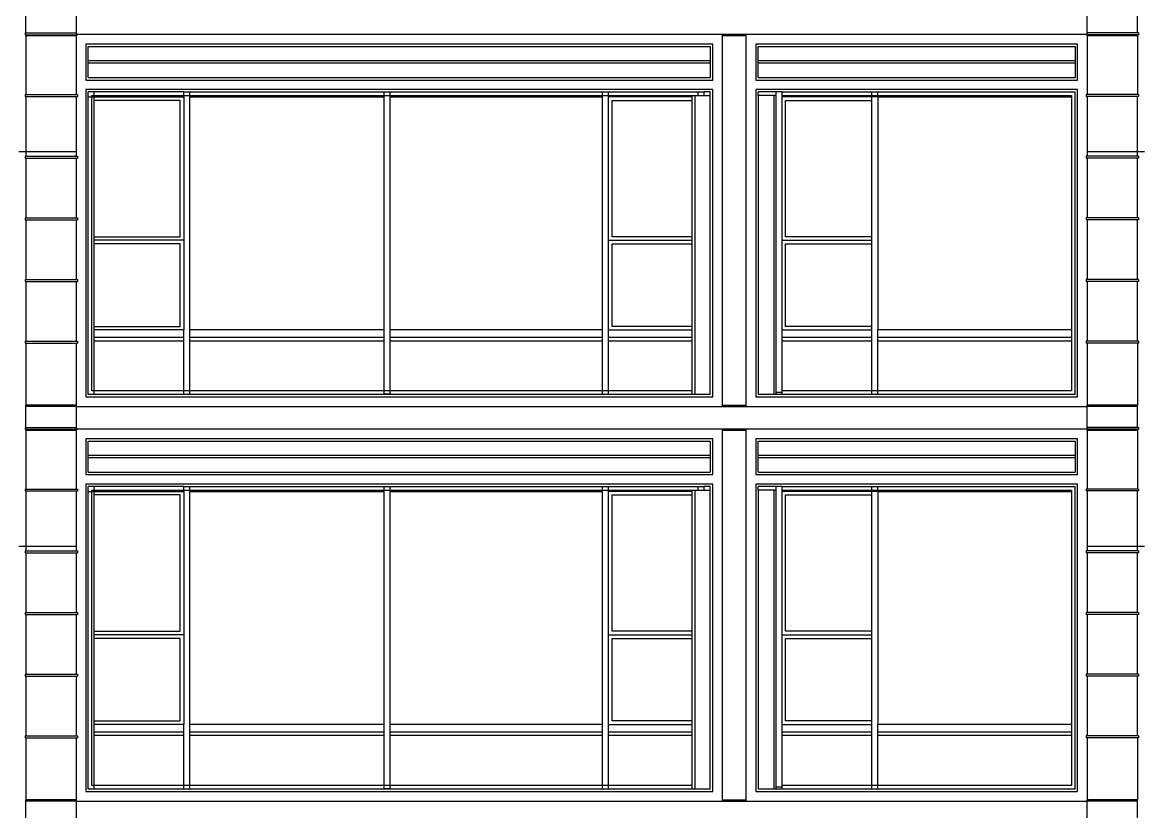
# Model space of a CAD drawing. Extents: x -311 to 61613, y 0 to 58400.
# Drawn here: x 34451 to 43813, y 13412 to 20012 of the extents above; entities that cross this region are included whole.
import ezdxf

# ---------------------------------------------------------------- set-up
doc = ezdxf.new("R2010")
doc.units = 0
doc.header["$LTSCALE"] = 1000
doc.header["$MEASUREMENT"] = 0
doc.layers.add('AD-AREA-OUTL', color=31, linetype='Continuous')

msp = doc.modelspace()

# ---------------------------------------------------------------- linework, layer by layer
at = {"layer": 'AD-AREA-OUTL', "color": 252}
for p, q in [((34479.8, 19924.2), (34479.8, 20100.1)), ((34900, 20100.1), (34900, 19924.2)), ((43349.7, 19924.2), (43349.7, 20100.1)), ((43769.9, 19924.2), (43769.9, 20100.1)), ((34474.2, 19924.2), (34479.8, 19924.2)), ((34474.2, 19924.2), (34474.2, 19909.2)), ((34474.2, 19909.2), (34479.8, 19909.2)), ((34479.8, 19924.2), (34900, 19924.2)), ((34479.8, 19909.2), (34889.7, 19909.2)), ((34479.8, 19909.2), (34479.8, 19900.1)), ((34479.8, 19900.1), (34479.8, 19408.4)), ((34889.7, 19900.1), (34479.8, 19900.1)), ((34889.7, 19909.2), (34889.7, 19900.1)), ((34889.7, 19909.2), (34900, 19909.2)), ((34900, 19900.1), (34889.7, 19900.1)), ((34900, 19924.2), (34900, 19910)), ((34909.8, 19910), (34900, 19910)), ((34900, 19909.2), (34909.8, 19909.2)), ((34900, 19909.2), (34900, 19900.1)), ((34900, 19900.1), (34900, 19408.4)), ((40299.9, 19910), (34909.8, 19910)), ((34909.8, 19910), (34909.8, 19909.2)), ((40299.9, 19910), (40299.9, 19900.1)), ((40500, 19910), (40299.9, 19910)), ((40299.9, 19900.1), (40299.9, 16810)), ((40500, 19900.1), (40299.9, 19900.1)), ((40500, 19900.1), (40500, 19910)), ((43342.3, 19910), (40500, 19910)), ((40500, 16810), (40500, 19900.1)), ((43349.7, 19910), (43342.3, 19910)), ((43342.3, 19910), (43342.3, 19909.2)), ((43349.7, 19909.2), (43342.3, 19909.2)), ((43349.7, 19924.2), (43349.7, 19910)), ((43769.9, 19924.2), (43349.7, 19924.2)), ((43359.9, 19909.2), (43349.7, 19909.2)), ((43349.7, 19900.1), (43349.7, 19909.2)), ((43359.9, 19900.1), (43349.7, 19900.1)), ((43349.7, 19900.1), (43349.7, 19408.4)), ((43769.9, 19909.2), (43359.9, 19909.2)), ((43359.9, 19909.2), (43359.9, 19900.1)), ((43769.9, 19900.1), (43359.9, 19900.1)), ((43779.8, 19924.2), (43769.9, 19924.2)), ((43779.8, 19909.2), (43769.9, 19909.2)), ((43769.9, 19909.2), (43769.9, 19900.1)), ((43769.9, 19900.1), (43769.9, 19408.4)), ((43779.8, 19924.2), (43779.8, 19909.2)), ((40219.9, 19830), (34979.7, 19830)), ((34979.7, 19830), (34979.7, 19530)), ((34999.8, 19690.1), (34999.8, 19810.1)), ((34999.8, 19810.1), (40199.8, 19810.1)), ((40199.8, 19810.1), (40199.8, 19690.1)), ((40219.9, 19530), (40219.9, 19830)), ((40579.7, 19830), (40579.7, 19530)), ((43270, 19830), (40579.7, 19830)), ((40599.8, 19690.1), (40599.8, 19810.1)), ((40599.8, 19810.1), (43249.9, 19810.1)), ((43249.9, 19810.1), (43249.9, 19690.1)), ((43270, 19530), (43270, 19830)), ((34999.8, 19670.1), (34999.8, 19690.1)), ((40199.8, 19690.1), (34999.8, 19690.1)), ((34999.8, 19550), (34999.8, 19670.1)), ((40199.8, 19670.1), (34999.8, 19670.1)), ((40199.8, 19690.1), (40199.8, 19670.1)), ((40199.8, 19670.1), (40199.8, 19550)), ((40599.8, 19670.1), (40599.8, 19690.1)), ((43249.9, 19690.1), (40599.8, 19690.1)), ((40599.8, 19550), (40599.8, 19670.1)), ((43249.9, 19670.1), (40599.8, 19670.1)), ((43249.9, 19690.1), (43249.9, 19670.1)), ((43249.9, 19670.1), (43249.9, 19550)), ((34979.7, 19530), (40219.9, 19530)), ((34999.8, 19550), (40199.8, 19550)), ((40579.7, 19530), (43270, 19530)), ((40599.8, 19550), (43249.9, 19550)), ((34474.2, 19408.4), (34479.8, 19408.4)), ((34474.2, 19408.4), (34474.2, 19393.4)), ((34474.2, 19393.4), (34479.8, 19393.4)), ((34479.8, 19408.4), (34900, 19408.4)), ((34479.8, 19393.4), (34900, 19393.4)), ((34479.8, 19393.4), (34479.8, 18930.1)), ((34900, 19408.4), (34909.8, 19408.4)), ((34900, 19393.4), (34909.8, 19393.4)), ((34900, 19393.4), (34900, 18930.1)), ((34909.8, 19408.4), (34909.8, 19393.4)), ((40219.9, 19450.1), (34979.7, 19450.1)), ((34979.7, 19450.1), (34979.7, 16880)), ((35049.9, 19430.1), (34999.8, 19430.1)), ((34999.8, 19390.1), (34999.8, 19430.1)), ((34999.8, 19390.1), (35029.8, 19390.1)), ((34999.8, 16900), (34999.8, 19390.1)), ((35029.8, 19390.1), (35029.8, 19400)), ((35029.8, 19400), (35049.9, 19400)), ((35029.8, 19390.1), (35049.9, 19390.1)), ((35029.8, 16930.1), (35029.8, 19390.1)), ((35799.9, 19430.1), (35049.9, 19430.1)), ((35049.9, 19400), (35049.9, 19430.1)), ((35049.9, 19390.1), (35049.9, 19400)), ((35049.9, 19400), (35799.9, 19400)), ((35049.9, 19360.1), (35049.9, 19390.1)), ((35049.9, 19390.1), (35799.9, 19390.1)), ((35799.9, 19430.1), (35850, 19430.1)), ((35799.9, 19400), (35799.9, 19430.1)), ((35799.9, 19400), (35850, 19400)), ((35799.9, 19390.1), (35799.9, 19400)), ((35799.9, 19390.1), (35799.9, 18190)), ((35850, 19430.1), (37474.5, 19430.1)), ((35850, 19400), (35850, 19430.1)), ((35850, 19400), (37474.5, 19400)), ((35850, 19390.1), (35850, 19400)), ((35850, 17440), (35850, 19390.1)), ((35850, 19390.1), (37474.5, 19390.1)), ((37474.5, 19430.1), (37524.6, 19430.1)), ((37474.5, 19400), (37474.5, 19430.1)), ((37474.5, 19400), (37524.6, 19400)), ((37474.5, 19390.1), (37474.5, 19400)), ((37474.5, 17440), (37474.5, 19390.1)), ((37524.6, 19430.1), (39299.8, 19430.1)), ((37524.6, 19400), (37524.6, 19430.1)), ((37524.6, 19400), (39299.8, 19400)), ((37524.6, 19390.1), (37524.6, 19400)), ((37524.6, 17440), (37524.6, 19390.1)), ((37524.6, 19390.1), (39299.8, 19390.1)), ((39299.8, 19400), (39299.8, 19430.1)), ((39299.8, 19430.1), (39349.9, 19430.1)), ((39299.8, 19400), (39349.9, 19400)), ((39299.8, 19390.1), (39299.8, 19400)), ((39299.8, 17440), (39299.8, 19390.1)), ((39349.9, 19430.1), (40099.9, 19430.1)), ((39349.9, 19400), (39349.9, 19430.1)), ((39349.9, 19400), (40049.8, 19400)), ((39349.9, 19390.1), (39349.9, 19400)), ((39349.9, 18190), (39349.9, 19390.1)), ((40049.8, 19390.1), (39349.9, 19390.1)), ((40049.8, 19390.1), (40049.8, 19400)), ((40049.8, 19400), (40069.9, 19400)), ((40049.8, 19360.1), (40049.8, 19390.1)), ((40069.9, 19400), (40099.9, 19400)), ((40069.9, 19400), (40069.9, 16900)), ((40099.9, 19430.1), (40149.7, 19430.1)), ((40099.9, 19400), (40099.9, 19430.1)), ((40099.9, 19400), (40149.7, 19400)), ((40199.8, 19430.1), (40149.7, 19430.1)), ((40149.7, 19400), (40149.7, 19430.1)), ((40149.7, 19400), (40199.8, 19400)), ((40199.8, 19400), (40199.8, 19430.1)), ((40199.8, 16900), (40199.8, 19400)), ((40219.9, 16880), (40219.9, 19450.1)), ((43270, 19450.1), (40579.7, 19450.1)), ((40579.7, 19450.1), (40579.7, 16880)), ((40749.7, 19430.1), (40599.8, 19430.1)), ((40599.8, 19400), (40599.8, 19430.1)), ((40599.8, 19400), (40599.8, 16900)), ((40730, 19400), (40599.8, 19400)), ((40730, 19400), (40730, 16900)), ((40749.7, 19400), (40730, 19400)), ((40799.8, 19430.1), (40749.7, 19430.1)), ((40749.7, 19400), (40749.7, 19430.1)), ((40749.7, 16920), (40749.7, 19400)), ((40799.8, 19400), (40799.8, 19430.1)), ((40799.8, 19430.1), (41549.8, 19430.1)), ((40799.8, 19390.1), (40799.8, 19400)), ((40799.8, 19400), (41549.8, 19400)), ((40799.8, 18190), (40799.8, 19390.1)), ((41549.8, 19390.1), (40799.8, 19390.1)), ((41549.8, 19400), (41549.8, 19430.1)), ((41549.8, 19430.1), (41599.9, 19430.1)), ((41549.8, 19390.1), (41549.8, 19400)), ((41549.8, 19400), (41599.9, 19400)), ((41549.8, 19360.1), (41549.8, 19390.1)), ((41599.9, 19390.1), (41549.8, 19390.1)), ((41599.9, 19430.1), (43249.9, 19430.1)), ((41599.9, 19400), (41599.9, 19430.1)), ((41599.9, 19400), (43219.9, 19400)), ((41599.9, 19390.1), (41599.9, 19400)), ((41599.9, 19390.1), (41599.9, 17440)), ((41599.9, 19390.1), (43219.9, 19390.1)), ((43219.9, 19400), (43219.9, 19390.1)), ((43219.9, 19390.1), (43219.9, 17440)), ((43249.9, 16900), (43249.9, 19430.1)), ((43270, 16880), (43270, 19450.1)), ((43349.7, 19408.4), (43342.3, 19408.4)), ((43342.3, 19408.4), (43342.3, 19393.4)), ((43349.7, 19393.4), (43342.3, 19393.4)), ((43769.9, 19408.4), (43349.7, 19408.4)), ((43769.9, 19393.4), (43349.7, 19393.4)), ((43349.7, 19393.4), (43349.7, 18930.1)), ((43779.8, 19408.4), (43769.9, 19408.4)), ((43779.8, 19393.4), (43769.9, 19393.4)), ((43769.9, 18930.1), (43769.9, 19393.4)), ((43779.8, 19408.4), (43779.8, 19393.4)), ((35049.9, 18220.1), (35049.9, 19360.1)), ((35769.9, 19360.1), (35049.9, 19360.1)), ((35769.9, 18220.1), (35769.9, 19360.1)), ((39379.9, 19360.1), (40049.8, 19360.1)), ((39379.9, 18220.1), (39379.9, 19360.1)), ((40049.8, 18220.1), (40049.8, 19360.1)), ((40829.8, 19360.1), (41549.8, 19360.1)), ((40829.8, 18220.1), (40829.8, 19360.1)), ((41549.8, 18220.1), (41549.8, 19360.1)), ((34479.8, 18930.1), (34419.8, 18930.1)), ((34479.8, 18930.1), (34479.8, 18892.6)), ((34900, 18930.1), (34479.8, 18930.1)), ((34900, 18930.1), (34900, 18892.6)), ((43349.7, 18930.1), (43349.7, 18892.6)), ((43769.9, 18930.1), (43349.7, 18930.1)), ((43769.9, 18892.6), (43769.9, 18930.1)), ((43829.8, 18930.1), (43769.9, 18930.1)), ((34474.2, 18892.6), (34479.8, 18892.6)), ((34474.2, 18892.6), (34474.2, 18877.5)), ((34474.2, 18877.5), (34479.8, 18877.5)), ((34479.8, 18892.6), (34900, 18892.6)), ((34479.8, 18877.5), (34900, 18877.5)), ((34479.8, 18877.5), (34479.8, 18376.7)), ((34900, 18892.6), (34909.8, 18892.6)), ((34900, 18877.5), (34909.8, 18877.5)), ((34900, 18877.5), (34900, 18376.7)), ((34909.8, 18892.6), (34909.8, 18877.5)), ((43349.7, 18892.6), (43342.3, 18892.6)), ((43342.3, 18892.6), (43342.3, 18877.5)), ((43349.7, 18877.5), (43342.3, 18877.5)), ((43769.9, 18892.6), (43349.7, 18892.6)), ((43769.9, 18877.5), (43349.7, 18877.5)), ((43349.7, 18877.5), (43349.7, 18376.7)), ((43779.8, 18892.6), (43769.9, 18892.6)), ((43779.8, 18877.5), (43769.9, 18877.5)), ((43769.9, 18376.7), (43769.9, 18877.5)), ((43779.8, 18892.6), (43779.8, 18877.5)), ((34474.2, 18376.7), (34479.8, 18376.7)), ((34474.2, 18376.7), (34474.2, 18361.7)), ((34474.2, 18361.7), (34479.8, 18361.7)), ((34479.8, 18376.7), (34900, 18376.7)), ((34479.8, 18361.7), (34900, 18361.7)), ((34479.8, 18361.7), (34479.8, 17860.9)), ((34900, 18376.7), (34909.8, 18376.7)), ((34900, 18361.7), (34909.8, 18361.7)), ((34900, 18361.7), (34900, 17860.9)), ((34909.8, 18376.7), (34909.8, 18361.7)), ((43349.7, 18376.7), (43342.3, 18376.7)), ((43342.3, 18376.7), (43342.3, 18361.7)), ((43349.7, 18361.7), (43342.3, 18361.7)), ((43769.9, 18376.7), (43349.7, 18376.7)), ((43769.9, 18361.7), (43349.7, 18361.7)), ((43349.7, 18361.7), (43349.7, 17860.9)), ((43779.8, 18376.7), (43769.9, 18376.7)), ((43779.8, 18361.7), (43769.9, 18361.7)), ((43769.9, 17860.9), (43769.9, 18361.7)), ((43779.8, 18376.7), (43779.8, 18361.7)), ((35049.9, 18190), (35049.9, 18220.1)), ((35049.9, 18220.1), (35769.9, 18220.1)), ((35049.9, 18160.1), (35049.9, 18190)), ((35799.9, 18190), (35049.9, 18190)), ((35799.9, 18190), (35799.9, 17440)), ((39349.9, 17440), (39349.9, 18190)), ((39349.9, 18190), (40049.8, 18190)), ((40049.8, 18220.1), (39379.9, 18220.1)), ((40049.8, 18190), (40049.8, 18220.1)), ((40049.8, 18160.1), (40049.8, 18190)), ((40799.8, 17440), (40799.8, 18190)), ((40799.8, 18190), (41549.8, 18190)), ((41549.8, 18220.1), (40829.8, 18220.1)), ((41549.8, 18190), (41549.8, 18220.1)), ((41549.8, 18160.1), (41549.8, 18190)), ((35049.9, 17470.1), (35049.9, 18160.1)), ((35769.9, 18160.1), (35049.9, 18160.1)), ((35769.9, 17470.1), (35769.9, 18160.1)), ((39379.9, 18160.1), (40049.8, 18160.1)), ((39379.9, 17470.1), (39379.9, 18160.1)), ((40049.8, 17470.1), (40049.8, 18160.1)), ((40829.8, 18160.1), (41549.8, 18160.1)), ((40829.8, 17470.1), (40829.8, 18160.1)), ((41549.8, 17470.1), (41549.8, 18160.1)), ((34474.2, 17860.9), (34479.8, 17860.9)), ((34474.2, 17860.9), (34474.2, 17845.9)), ((34474.2, 17845.9), (34479.8, 17845.9)), ((34479.8, 17860.9), (34900, 17860.9)), ((34479.8, 17845.9), (34900, 17845.9)), ((34479.8, 17845.9), (34479.8, 17345)), ((34900, 17860.9), (34909.8, 17860.9)), ((34900, 17845.9), (34909.8, 17845.9)), ((34900, 17845.9), (34900, 17345)), ((34909.8, 17860.9), (34909.8, 17845.9)), ((43349.7, 17860.9), (43342.3, 17860.9)), ((43342.3, 17860.9), (43342.3, 17845.9)), ((43349.7, 17845.9), (43342.3, 17845.9)), ((43769.9, 17860.9), (43349.7, 17860.9)), ((43769.9, 17845.9), (43349.7, 17845.9)), ((43349.7, 17845.9), (43349.7, 17345)), ((43779.8, 17860.9), (43769.9, 17860.9)), ((43779.8, 17845.9), (43769.9, 17845.9)), ((43769.9, 17345), (43769.9, 17845.9)), ((43779.8, 17860.9), (43779.8, 17845.9)), ((35049.9, 17440), (35049.9, 17470.1)), ((35049.9, 17470.1), (35769.9, 17470.1)), ((35049.9, 17380.1), (35049.9, 17440)), ((35799.9, 17440), (35049.9, 17440)), ((35799.9, 17380.1), (35799.9, 17440)), ((35850, 17380.1), (35850, 17440)), ((37474.5, 17440), (35850, 17440)), ((37474.5, 17380.1), (37474.5, 17440)), ((37524.6, 17380.1), (37524.6, 17440)), ((39299.8, 17440), (37524.6, 17440)), ((39299.8, 17380.1), (39299.8, 17440)), ((39349.9, 17380.1), (39349.9, 17440)), ((39349.9, 17440), (40049.8, 17440)), ((40049.8, 17470.1), (39379.9, 17470.1)), ((40049.8, 17440), (40049.8, 17470.1)), ((40049.8, 17380.1), (40049.8, 17440)), ((40799.8, 17380.1), (40799.8, 17440)), ((40799.8, 17440), (41549.8, 17440)), ((41549.8, 17470.1), (40829.8, 17470.1)), ((41549.8, 17440), (41549.8, 17470.1)), ((41549.8, 17380.1), (41549.8, 17440)), ((41599.9, 17380.1), (41599.9, 17440)), ((43219.9, 17440), (41599.9, 17440)), ((43219.9, 17440), (43219.9, 17380.1)), ((34474.2, 17345), (34479.8, 17345)), ((34474.2, 17345), (34474.2, 17330)), ((34474.2, 17330), (34479.8, 17330)), ((34479.8, 17345), (34900, 17345)), ((34479.8, 17330), (34900, 17330)), ((34479.8, 17330), (34479.8, 16810)), ((34900, 17345), (34909.8, 17345)), ((34900, 17330), (34909.8, 17330)), ((34900, 17330), (34900, 16810)), ((34909.8, 17345), (34909.8, 17330)), ((35049.9, 17350), (35049.9, 17380.1)), ((35049.9, 17380.1), (35799.9, 17380.1)), ((35049.9, 16930.1), (35049.9, 17350)), ((35049.9, 17350), (35799.9, 17350)), ((35799.9, 17350), (35799.9, 17380.1)), ((35799.9, 16930.1), (35799.9, 17350)), ((35850, 17350), (35850, 17380.1)), ((35850, 17380.1), (37474.5, 17380.1)), ((35850, 16930.1), (35850, 17350)), ((35850, 17350), (37474.5, 17350)), ((37474.5, 17350), (37474.5, 17380.1)), ((37474.5, 16930.1), (37474.5, 17350)), ((37524.6, 17350), (37524.6, 17380.1)), ((37524.6, 17380.1), (39299.8, 17380.1)), ((37524.6, 16930.1), (37524.6, 17350)), ((37524.6, 17350), (39299.8, 17350)), ((39299.8, 17350), (39299.8, 17380.1)), ((39299.8, 16930.1), (39299.8, 17350)), ((39349.9, 17350), (39349.9, 17380.1)), ((39349.9, 17380.1), (40049.8, 17380.1)), ((39349.9, 16930.1), (39349.9, 17350)), ((39349.9, 17350), (40049.8, 17350)), ((40049.8, 17350), (40049.8, 17380.1)), ((40049.8, 16930.1), (40049.8, 17350)), ((40799.8, 17350), (40799.8, 17380.1)), ((40799.8, 17380.1), (41549.8, 17380.1)), ((40799.8, 16930.1), (40799.8, 17350)), ((40799.8, 17350), (41549.8, 17350)), ((41549.8, 17350), (41549.8, 17380.1)), ((41549.8, 16930.1), (41549.8, 17350)), ((41599.9, 17350), (41599.9, 17380.1)), ((41599.9, 17380.1), (43219.9, 17380.1)), ((41599.9, 16930.1), (41599.9, 17350)), ((41599.9, 17350), (43219.9, 17350)), ((43219.9, 17380.1), (43219.9, 17350)), ((43219.9, 17350), (43219.9, 16930.1)), ((43349.7, 17345), (43342.3, 17345)), ((43342.3, 17345), (43342.3, 17330)), ((43349.7, 17330), (43342.3, 17330)), ((43769.9, 17345), (43349.7, 17345)), ((43769.9, 17330), (43349.7, 17330)), ((43349.7, 17330), (43349.7, 16810)), ((43779.8, 17345), (43769.9, 17345)), ((43779.8, 17330), (43769.9, 17330)), ((43769.9, 17330), (43769.9, 16810)), ((43779.8, 17345), (43779.8, 17330)), ((34979.7, 16880), (40219.9, 16880)), ((35049.9, 16900), (34999.8, 16900)), ((35049.9, 16930.1), (35029.8, 16930.1)), ((35049.9, 16900), (35049.9, 16930.1)), ((35799.9, 16930.1), (35049.9, 16930.1)), ((35799.9, 16900), (35049.9, 16900)), ((35799.9, 16900), (35799.9, 16930.1)), ((35850, 16930.1), (35799.9, 16930.1)), ((35850, 16900), (35799.9, 16900)), ((35850, 16900), (35850, 16930.1)), ((37474.5, 16930.1), (35850, 16930.1)), ((39299.8, 16900), (35850, 16900)), ((37524.6, 16930.1), (37474.5, 16930.1)), ((37474.5, 16906.1), (37474.5, 16930.1)), ((37474.5, 16906.1), (37524.6, 16906.1)), ((37524.6, 16906.1), (37524.6, 16930.1)), ((39299.8, 16930.1), (37524.6, 16930.1)), ((39349.9, 16930.1), (39299.8, 16930.1)), ((39299.8, 16900), (39299.8, 16930.1)), ((39349.9, 16900), (39299.8, 16900)), ((39349.9, 16900), (39349.9, 16930.1)), ((40049.8, 16930.1), (39349.9, 16930.1)), ((40049.8, 16900), (39349.9, 16900)), ((40049.8, 16900), (40049.8, 16930.1)), ((40069.9, 16900), (40049.8, 16900)), ((40199.8, 16900), (40069.9, 16900)), ((40579.7, 16880), (43270, 16880)), ((40730, 16900), (40599.8, 16900)), ((40749.7, 16900), (40730, 16900)), ((40749.7, 16920), (40799.8, 16920)), ((40749.7, 16900), (40749.7, 16920)), ((40799.8, 16900), (40749.7, 16900)), ((40799.8, 16920), (40799.8, 16930.1)), ((41549.8, 16930.1), (40799.8, 16930.1)), ((40799.8, 16900), (40799.8, 16920)), ((41549.8, 16900), (40799.8, 16900)), ((41549.8, 16900), (41549.8, 16930.1)), ((41599.9, 16930.1), (41549.8, 16930.1)), ((41599.9, 16900), (41549.8, 16900)), ((41599.9, 16900), (41599.9, 16930.1)), ((43219.9, 16930.1), (41599.9, 16930.1)), ((43249.9, 16900), (41599.9, 16900)), ((34889.7, 16810), (34479.8, 16810)), ((34479.8, 16800.1), (34479.8, 16810)), ((34889.7, 16800.1), (34479.8, 16800.1)), ((34479.8, 16624.2), (34479.8, 16800.1)), ((34900, 16810), (34889.7, 16810)), ((34889.7, 16800.1), (34889.7, 16810)), ((34900, 16800.1), (34889.7, 16800.1)), ((34900, 16810), (34900, 16800.1)), ((34900, 16800.1), (34900, 16624.2)), ((34900, 16800.1), (40299.9, 16800.1)), ((40299.9, 16810), (40299.9, 16800.1)), ((40299.9, 16810), (40500, 16810)), ((40299.9, 16800.1), (40500, 16800.1)), ((40500, 16800.1), (40500, 16810)), ((40500, 16800.1), (43349.7, 16800.1)), ((43349.7, 16800.1), (43349.7, 16810)), ((43349.7, 16810), (43359.9, 16810)), ((43359.9, 16800.1), (43349.7, 16800.1)), ((43349.7, 16624.2), (43349.7, 16800.1)), ((43769.9, 16810), (43359.9, 16810)), ((43359.9, 16800.1), (43359.9, 16810)), ((43769.9, 16800.1), (43359.9, 16800.1)), ((43769.9, 16800.1), (43769.9, 16810)), ((43769.9, 16624.2), (43769.9, 16800.1)), ((34474.2, 16624.2), (34479.8, 16624.2)), ((34474.2, 16624.2), (34474.2, 16609.2)), ((34474.2, 16609.2), (34479.8, 16609.2)), ((34479.8, 16624.2), (34900, 16624.2)), ((34479.8, 16609.2), (34889.7, 16609.2)), ((34479.8, 16609.2), (34479.8, 16600)), ((34479.8, 16600), (34479.8, 16108.4)), ((34889.7, 16600), (34479.8, 16600)), ((34889.7, 16609.2), (34889.7, 16600)), ((34889.7, 16609.2), (34900, 16609.2)), ((34900, 16600), (34889.7, 16600)), ((34900, 16624.2), (34900, 16610.1)), ((34909.8, 16610.1), (34900, 16610.1)), ((34900, 16609.2), (34909.8, 16609.2)), ((34900, 16609.2), (34900, 16600)), ((34900, 16600), (34900, 16108.4)), ((40299.9, 16610.1), (34909.8, 16610.1)), ((34909.8, 16610.1), (34909.8, 16609.2)), ((40299.9, 16610.1), (40299.9, 16600)), ((40500, 16610.1), (40299.9, 16610.1)), ((40299.9, 16600), (40299.9, 13510)), ((40500, 16600), (40299.9, 16600)), ((40500, 16600), (40500, 16610.1)), ((43342.3, 16610.1), (40500, 16610.1)), ((40500, 13510), (40500, 16600)), ((43349.7, 16610.1), (43342.3, 16610.1)), ((43342.3, 16610.1), (43342.3, 16609.2)), ((43349.7, 16609.2), (43342.3, 16609.2)), ((43349.7, 16624.2), (43349.7, 16610.1)), ((43769.9, 16624.2), (43349.7, 16624.2)), ((43359.9, 16609.2), (43349.7, 16609.2)), ((43349.7, 16600), (43349.7, 16609.2)), ((43359.9, 16600), (43349.7, 16600)), ((43349.7, 16600), (43349.7, 16108.4)), ((43769.9, 16609.2), (43359.9, 16609.2)), ((43359.9, 16609.2), (43359.9, 16600)), ((43769.9, 16600), (43359.9, 16600)), ((43779.8, 16624.2), (43769.9, 16624.2)), ((43779.8, 16609.2), (43769.9, 16609.2)), ((43769.9, 16609.2), (43769.9, 16600)), ((43769.9, 16600), (43769.9, 16108.4)), ((43779.8, 16624.2), (43779.8, 16609.2)), ((40219.9, 16530), (34979.7, 16530)), ((34979.7, 16530), (34979.7, 16230)), ((34999.8, 16390.1), (34999.8, 16510)), ((34999.8, 16510), (40199.8, 16510)), ((40199.8, 16510), (40199.8, 16390.1)), ((40219.9, 16230), (40219.9, 16530)), ((40579.7, 16530), (40579.7, 16230)), ((43270, 16530), (40579.7, 16530)), ((40599.8, 16390.1), (40599.8, 16510)), ((40599.8, 16510), (43249.9, 16510)), ((43249.9, 16510), (43249.9, 16390.1)), ((43270, 16230), (43270, 16530)), ((34999.8, 16370.1), (34999.8, 16390.1)), ((40199.8, 16390.1), (34999.8, 16390.1)), ((40199.8, 16390.1), (40199.8, 16370.1)), ((40599.8, 16370.1), (40599.8, 16390.1)), ((43249.9, 16390.1), (40599.8, 16390.1)), ((43249.9, 16390.1), (43249.9, 16370.1)), ((34999.8, 16250), (34999.8, 16370.1)), ((40199.8, 16370.1), (34999.8, 16370.1)), ((40199.8, 16370.1), (40199.8, 16250)), ((40599.8, 16250), (40599.8, 16370.1)), ((43249.9, 16370.1), (40599.8, 16370.1)), ((43249.9, 16370.1), (43249.9, 16250)), ((34979.7, 16230), (40219.9, 16230)), ((34999.8, 16250), (40199.8, 16250)), ((40579.7, 16230), (43270, 16230)), ((40599.8, 16250), (43249.9, 16250)), ((34474.2, 16108.4), (34479.8, 16108.4)), ((34474.2, 16108.4), (34474.2, 16093.4)), ((34479.8, 16108.4), (34900, 16108.4)), ((34900, 16108.4), (34909.8, 16108.4)), ((34909.8, 16108.4), (34909.8, 16093.4)), ((40219.9, 16150), (34979.7, 16150)), ((34979.7, 16150), (34979.7, 13580)), ((35049.9, 16130), (34999.8, 16130)), ((34999.8, 16090.1), (34999.8, 16130)), ((35799.9, 16130), (35049.9, 16130)), ((35049.9, 16100), (35049.9, 16130)), ((35799.9, 16130), (35850, 16130)), ((35799.9, 16100), (35799.9, 16130)), ((35850, 16130), (37474.5, 16130.1)), ((35850, 16100), (35850, 16130)), ((37474.5, 16130.1), (37524.6, 16130.1)), ((37474.5, 16100), (37474.5, 16130.1)), ((37524.6, 16130.1), (39299.8, 16130.1)), ((37524.6, 16100), (37524.6, 16130.1)), ((39299.8, 16130.1), (39349.9, 16130.1)), ((39299.8, 16100), (39299.8, 16130.1)), ((39349.9, 16130.1), (40099.9, 16130.1)), ((39349.9, 16100), (39349.9, 16130.1)), ((40099.9, 16130.1), (40149.7, 16130)), ((40099.9, 16100), (40099.9, 16130.1)), ((40199.8, 16130.1), (40149.7, 16130)), ((40149.7, 16100), (40149.7, 16130)), ((40199.8, 16100), (40199.8, 16130.1)), ((40219.9, 13580), (40219.9, 16150)), ((43270, 16150), (40579.7, 16150)), ((40579.7, 16150), (40579.7, 13580)), ((40749.7, 16130), (40599.8, 16130)), ((40599.8, 16100), (40599.8, 16130)), ((40799.8, 16130), (40749.7, 16130)), ((40749.7, 16100), (40749.7, 16130)), ((40799.8, 16100), (40799.8, 16130)), ((40799.8, 16130), (41549.8, 16130)), ((41549.8, 16100), (41549.8, 16130)), ((41549.8, 16130), (41599.9, 16130)), ((41599.9, 16130), (43249.9, 16130)), ((41599.9, 16100), (41599.9, 16130)), ((43249.9, 13600), (43249.9, 16130)), ((43270, 13580), (43270, 16150)), ((43349.7, 16108.4), (43342.3, 16108.4)), ((43342.3, 16108.4), (43342.3, 16093.4)), ((43769.9, 16108.4), (43349.7, 16108.4)), ((43779.8, 16108.4), (43769.9, 16108.4)), ((43779.8, 16108.4), (43779.8, 16093.4)), ((34474.2, 16093.4), (34479.8, 16093.4)), ((34479.8, 16093.4), (34900, 16093.4)), ((34479.8, 16093.4), (34479.8, 15630)), ((34900, 16093.4), (34909.8, 16093.4)), ((34900, 16093.4), (34900, 15630)), ((34999.8, 16090.1), (35029.8, 16090.1)), ((34999.8, 13600), (34999.8, 16090.1)), ((35029.8, 16090.1), (35029.8, 16100)), ((35029.8, 16100), (35049.9, 16100)), ((35029.8, 16090.1), (35049.9, 16090.1)), ((35029.8, 13630), (35029.8, 16090.1)), ((35049.9, 16090.1), (35049.9, 16100)), ((35049.9, 16100), (35799.9, 16100)), ((35049.9, 16060), (35049.9, 16090.1)), ((35049.9, 16090.1), (35799.9, 16090.1)), ((35049.9, 14920), (35049.9, 16060)), ((35769.9, 16060), (35049.9, 16060)), ((35769.9, 14920), (35769.9, 16060)), ((35799.9, 16100), (35850, 16100)), ((35799.9, 16090.1), (35799.9, 16100)), ((35799.9, 16090.1), (35799.9, 14890)), ((35850, 16100), (37474.5, 16100)), ((35850, 16090.1), (35850, 16100)), ((35850, 14140), (35850, 16090.1)), ((35850, 16090.1), (37474.5, 16090.1)), ((37474.5, 16100), (37524.6, 16100)), ((37474.5, 16090.1), (37474.5, 16100)), ((37474.5, 14140), (37474.5, 16090.1)), ((37524.6, 16100), (39299.8, 16100)), ((37524.6, 16090.1), (37524.6, 16100)), ((37524.6, 14140), (37524.6, 16090.1)), ((37524.6, 16090.1), (39299.8, 16090.1)), ((39299.8, 16100), (39349.9, 16100)), ((39299.8, 16090.1), (39299.8, 16100)), ((39299.8, 14140), (39299.8, 16090.1)), ((39349.9, 16100), (40049.8, 16100)), ((39349.9, 16090.1), (39349.9, 16100)), ((39349.9, 14890), (39349.9, 16090.1)), ((40049.8, 16090.1), (39349.9, 16090.1)), ((39379.9, 16060), (40049.8, 16060)), ((39379.9, 14920), (39379.9, 16060)), ((40049.8, 16090.1), (40049.8, 16100)), ((40049.8, 16100), (40069.9, 16100)), ((40049.8, 16060), (40049.8, 16090.1)), ((40049.8, 14920), (40049.8, 16060)), ((40069.9, 16100), (40099.9, 16100)), ((40069.9, 16100), (40069.9, 13600)), ((40099.9, 16100), (40149.7, 16100)), ((40149.7, 16100), (40199.8, 16100)), ((40199.8, 13600), (40199.8, 16100)), ((40599.8, 16100), (40599.8, 13600)), ((40730, 16100), (40599.8, 16100)), ((40730, 16100), (40730, 13600)), ((40749.7, 16100), (40730, 16100)), ((40749.7, 13620), (40749.7, 16100)), ((40799.8, 16090.1), (40799.8, 16100)), ((40799.8, 16100), (41549.8, 16100)), ((40799.8, 14890), (40799.8, 16090.1)), ((41549.8, 16090.1), (40799.8, 16090.1)), ((40829.8, 16060), (41549.8, 16060)), ((40829.8, 14920), (40829.8, 16060)), ((41549.8, 16090.1), (41549.8, 16100)), ((41549.8, 16100), (41599.9, 16100)), ((41549.8, 16060), (41549.8, 16090.1)), ((41599.9, 16090.1), (41549.8, 16090.1)), ((41549.8, 14920), (41549.8, 16060)), ((41599.9, 16100), (43219.9, 16100)), ((41599.9, 16090.1), (41599.9, 16100)), ((41599.9, 16090.1), (41599.9, 14140)), ((41599.9, 16090.1), (43219.9, 16090.1)), ((43219.9, 16100), (43219.9, 16090.1)), ((43219.9, 16090.1), (43219.9, 14140)), ((43349.7, 16093.4), (43342.3, 16093.4)), ((43769.9, 16093.4), (43349.7, 16093.4)), ((43349.7, 16093.4), (43349.7, 15630)), ((43779.8, 16093.4), (43769.9, 16093.4)), ((43769.9, 15630), (43769.9, 16093.4)), ((34479.8, 15630), (34419.8, 15630)), ((34474.2, 15592.5), (34479.8, 15592.5)), ((34474.2, 15592.5), (34474.2, 15577.5)), ((34474.2, 15577.5), (34479.8, 15577.5)), ((34479.8, 15630), (34479.8, 15592.5)), ((34900, 15630), (34479.8, 15630)), ((34479.8, 15592.5), (34900, 15592.5)), ((34479.8, 15577.5), (34900, 15577.5)), ((34479.8, 15577.5), (34479.8, 15076.7)), ((34900, 15630), (34900, 15592.5)), ((34900, 15592.5), (34909.8, 15592.5)), ((34900, 15577.5), (34909.8, 15577.5)), ((34900, 15577.5), (34900, 15076.7)), ((34909.8, 15592.5), (34909.8, 15577.5)), ((43349.7, 15592.5), (43342.3, 15592.5)), ((43342.3, 15592.5), (43342.3, 15577.5)), ((43349.7, 15577.5), (43342.3, 15577.5)), ((43349.7, 15630), (43349.7, 15592.5)), ((43769.9, 15630), (43349.7, 15630)), ((43769.9, 15592.5), (43349.7, 15592.5)), ((43769.9, 15577.5), (43349.7, 15577.5)), ((43349.7, 15577.5), (43349.7, 15076.7)), ((43769.9, 15592.5), (43769.9, 15630)), ((43829.8, 15630), (43769.9, 15630)), ((43779.8, 15592.5), (43769.9, 15592.5)), ((43779.8, 15577.5), (43769.9, 15577.5)), ((43769.9, 15076.7), (43769.9, 15577.5)), ((43779.8, 15592.5), (43779.8, 15577.5)), ((34474.2, 15076.7), (34479.8, 15076.7)), ((34474.2, 15076.7), (34474.2, 15061.7)), ((34479.8, 15076.7), (34900, 15076.7)), ((34900, 15076.7), (34909.8, 15076.7)), ((34909.8, 15076.7), (34909.8, 15061.7)), ((43349.7, 15076.7), (43342.3, 15076.7)), ((43342.3, 15076.7), (43342.3, 15061.7)), ((43769.9, 15076.7), (43349.7, 15076.7)), ((43779.8, 15076.7), (43769.9, 15076.7)), ((43779.8, 15076.7), (43779.8, 15061.7)), ((34474.2, 15061.7), (34479.8, 15061.7)), ((34479.8, 15061.7), (34900, 15061.7)), ((34479.8, 15061.7), (34479.8, 14560.9)), ((34900, 15061.7), (34909.8, 15061.7)), ((34900, 15061.7), (34900, 14560.9)), ((43349.7, 15061.7), (43342.3, 15061.7)), ((43769.9, 15061.7), (43349.7, 15061.7)), ((43349.7, 15061.7), (43349.7, 14560.9)), ((43779.8, 15061.7), (43769.9, 15061.7)), ((43769.9, 14560.9), (43769.9, 15061.7)), ((35049.9, 14890), (35049.9, 14920)), ((35049.9, 14920), (35769.9, 14920)), ((35049.9, 14860.1), (35049.9, 14890)), ((35799.9, 14890), (35049.9, 14890)), ((35799.9, 14890), (35799.9, 14140)), ((39349.9, 14140), (39349.9, 14890)), ((39349.9, 14890), (40049.8, 14890)), ((40049.8, 14920), (39379.9, 14920)), ((40049.8, 14890), (40049.8, 14920)), ((40049.8, 14860.1), (40049.8, 14890)), ((40799.8, 14140), (40799.8, 14890)), ((40799.8, 14890), (41549.8, 14890)), ((41549.8, 14920), (40829.8, 14920)), ((41549.8, 14890), (41549.8, 14920)), ((41549.8, 14860.1), (41549.8, 14890)), ((35049.9, 14170.1), (35049.9, 14860.1)), ((35769.9, 14860.1), (35049.9, 14860.1)), ((35769.9, 14170.1), (35769.9, 14860.1)), ((39379.9, 14860.1), (40049.8, 14860.1)), ((39379.9, 14170.1), (39379.9, 14860.1)), ((40049.8, 14170.1), (40049.8, 14860.1)), ((40829.8, 14860.1), (41549.8, 14860.1)), ((40829.8, 14170.1), (40829.8, 14860.1)), ((41549.8, 14170.1), (41549.8, 14860.1)), ((34474.2, 14560.9), (34479.8, 14560.9)), ((34474.2, 14560.9), (34474.2, 14545.9)), ((34474.2, 14545.9), (34479.8, 14545.9)), ((34479.8, 14560.9), (34900, 14560.9)), ((34479.8, 14545.9), (34900, 14545.9)), ((34479.8, 14545.9), (34479.8, 14045)), ((34900, 14560.9), (34909.8, 14560.9)), ((34900, 14545.9), (34909.8, 14545.9)), ((34900, 14545.9), (34900, 14045)), ((34909.8, 14560.9), (34909.8, 14545.9)), ((43349.7, 14560.9), (43342.3, 14560.9)), ((43342.3, 14560.9), (43342.3, 14545.9)), ((43349.7, 14545.9), (43342.3, 14545.9)), ((43769.9, 14560.9), (43349.7, 14560.9)), ((43769.9, 14545.9), (43349.7, 14545.9)), ((43349.7, 14545.9), (43349.7, 14045)), ((43779.8, 14560.9), (43769.9, 14560.9)), ((43779.8, 14545.9), (43769.9, 14545.9)), ((43769.9, 14045), (43769.9, 14545.9)), ((43779.8, 14560.9), (43779.8, 14545.9)), ((35049.9, 14140), (35049.9, 14170.1)), ((35049.9, 14170.1), (35769.9, 14170.1)), ((35049.9, 14080), (35049.9, 14140)), ((35799.9, 14140), (35049.9, 14140)), ((35799.9, 14080), (35799.9, 14140)), ((35850, 14080), (35850, 14140)), ((37474.5, 14140), (35850, 14140)), ((37474.5, 14080), (37474.5, 14140)), ((37524.6, 14080), (37524.6, 14140)), ((39299.8, 14140), (37524.6, 14140)), ((39299.8, 14080), (39299.8, 14140)), ((39349.9, 14080), (39349.9, 14140)), ((39349.9, 14140), (40049.8, 14140)), ((40049.8, 14170.1), (39379.9, 14170.1)), ((40049.8, 14140), (40049.8, 14170.1)), ((40049.8, 14080), (40049.8, 14140)), ((40799.8, 14080), (40799.8, 14140)), ((40799.8, 14140), (41549.8, 14140)), ((41549.8, 14170.1), (40829.8, 14170.1)), ((41549.8, 14140), (41549.8, 14170.1)), ((41549.8, 14080), (41549.8, 14140)), ((41599.9, 14080), (41599.9, 14140)), ((43219.9, 14140), (41599.9, 14140)), ((43219.9, 14140), (43219.9, 14080)), ((34474.2, 14045), (34479.8, 14045)), ((34474.2, 14045), (34474.2, 14030)), ((34479.8, 14045), (34900, 14045)), ((34900, 14045), (34909.8, 14045)), ((34909.8, 14045), (34909.8, 14030)), ((35049.9, 14050), (35049.9, 14080)), ((35049.9, 14080), (35799.9, 14080)), ((35049.9, 13630), (35049.9, 14050)), ((35049.9, 14050), (35799.9, 14050)), ((35799.9, 14050), (35799.9, 14080)), ((35799.9, 13630), (35799.9, 14050)), ((35850, 14050), (35850, 14080)), ((35850, 14080), (37474.5, 14080)), ((35850, 13630), (35850, 14050)), ((35850, 14050), (37474.5, 14050)), ((37474.5, 14050), (37474.5, 14080)), ((37474.5, 13630), (37474.5, 14050)), ((37524.6, 14050), (37524.6, 14080)), ((37524.6, 14080), (39299.8, 14080)), ((37524.6, 13630), (37524.6, 14050)), ((37524.6, 14050), (39299.8, 14050)), ((39299.8, 14050), (39299.8, 14080)), ((39299.8, 13630), (39299.8, 14050)), ((39349.9, 14050), (39349.9, 14080)), ((39349.9, 14080), (40049.8, 14080)), ((39349.9, 13630), (39349.9, 14050)), ((39349.9, 14050), (40049.8, 14050)), ((40049.8, 14050), (40049.8, 14080)), ((40049.8, 13630), (40049.8, 14050)), ((40799.8, 14050), (40799.8, 14080)), ((40799.8, 14080), (41549.8, 14080)), ((40799.8, 13630), (40799.8, 14050)), ((40799.8, 14050), (41549.8, 14050)), ((41549.8, 14050), (41549.8, 14080)), ((41549.8, 13630), (41549.8, 14050)), ((41599.9, 14050), (41599.9, 14080)), ((41599.9, 14080), (43219.9, 14080)), ((41599.9, 13630), (41599.9, 14050)), ((41599.9, 14050), (43219.9, 14050)), ((43219.9, 14080), (43219.9, 14050)), ((43219.9, 14050), (43219.9, 13630)), ((43349.7, 14045), (43342.3, 14045)), ((43342.3, 14045), (43342.3, 14030)), ((43769.9, 14045), (43349.7, 14045)), ((43779.8, 14045), (43769.9, 14045)), ((43779.8, 14045), (43779.8, 14030)), ((34474.2, 14030), (34479.8, 14030)), ((34479.8, 14030), (34900, 14030)), ((34479.8, 14030), (34479.8, 13510)), ((34900, 14030), (34909.8, 14030)), ((34900, 14030), (34900, 13510)), ((43349.7, 14030), (43342.3, 14030)), ((43769.9, 14030), (43349.7, 14030)), ((43349.7, 14030), (43349.7, 13510)), ((43779.8, 14030), (43769.9, 14030)), ((43769.9, 14030), (43769.9, 13510)), ((34979.7, 13580), (40219.9, 13580)), ((35049.9, 13600), (34999.8, 13600)), ((35049.9, 13630), (35029.8, 13630)), ((35049.9, 13600), (35049.9, 13630)), ((35799.9, 13630), (35049.9, 13630)), ((35799.9, 13600), (35049.9, 13600)), ((35850, 13630), (35799.9, 13630)), ((35799.9, 13600), (35799.9, 13630)), ((35850, 13600), (35799.9, 13600)), ((35850, 13600), (35850, 13630)), ((37474.5, 13630), (35850, 13630)), ((39299.8, 13600), (35850, 13600)), ((37524.6, 13630), (37474.5, 13630)), ((37474.5, 13606.1), (37474.5, 13630)), ((37474.5, 13606.1), (37524.6, 13606.1)), ((37524.6, 13606.1), (37524.6, 13630)), ((39299.8, 13630), (37524.6, 13630)), ((39349.9, 13630), (39299.8, 13630)), ((39299.8, 13600), (39299.8, 13630)), ((39349.9, 13600), (39299.8, 13600)), ((39349.9, 13600), (39349.9, 13630)), ((40049.8, 13630), (39349.9, 13630)), ((40049.8, 13600), (39349.9, 13600)), ((40049.8, 13600), (40049.8, 13630)), ((40069.9, 13600), (40049.8, 13600)), ((40199.8, 13600), (40069.9, 13600)), ((40579.7, 13580), (43270, 13580)), ((40730, 13600), (40599.8, 13600)), ((40749.7, 13600), (40730, 13600)), ((40749.7, 13620), (40799.8, 13620)), ((40749.7, 13600), (40749.7, 13620)), ((40799.8, 13600), (40749.7, 13600)), ((40799.8, 13620), (40799.8, 13630)), ((41549.8, 13630), (40799.8, 13630)), ((40799.8, 13600), (40799.8, 13620)), ((41549.8, 13600), (40799.8, 13600)), ((41549.8, 13600), (41549.8, 13630)), ((41599.9, 13630), (41549.8, 13630)), ((41599.9, 13600), (41549.8, 13600)), ((41599.9, 13600), (41599.9, 13630)), ((43219.9, 13630), (41599.9, 13630)), ((43249.9, 13600), (41599.9, 13600)), ((34889.7, 13510), (34479.8, 13510)), ((34479.8, 13500), (34479.8, 13510)), ((34889.7, 13500), (34479.8, 13500)), ((34479.8, 13324.2), (34479.8, 13500)), ((34900, 13510), (34889.7, 13510)), ((34889.7, 13500), (34889.7, 13510)), ((34900, 13500), (34889.7, 13500)), ((34900, 13510), (34900, 13500)), ((34900, 13500), (34900, 13324.2)), ((34900, 13500), (40299.9, 13500)), ((40299.9, 13510), (40299.9, 13500)), ((40299.9, 13510), (40500, 13510)), ((40299.9, 13500), (40500, 13500)), ((40500, 13500), (40500, 13510)), ((40500, 13500), (43349.7, 13500)), ((43349.7, 13500), (43349.7, 13510)), ((43349.7, 13510), (43359.9, 13510)), ((43359.9, 13500), (43349.7, 13500)), ((43349.7, 13324.2), (43349.7, 13500)), ((43769.9, 13510), (43359.9, 13510)), ((43359.9, 13500), (43359.9, 13510)), ((43769.9, 13500), (43359.9, 13500)), ((43769.9, 13500), (43769.9, 13510)), ((43769.9, 13324.2), (43769.9, 13500))]:
    msp.add_line(p, q, dxfattribs=at)

doc.saveas('drawing.dxf')
